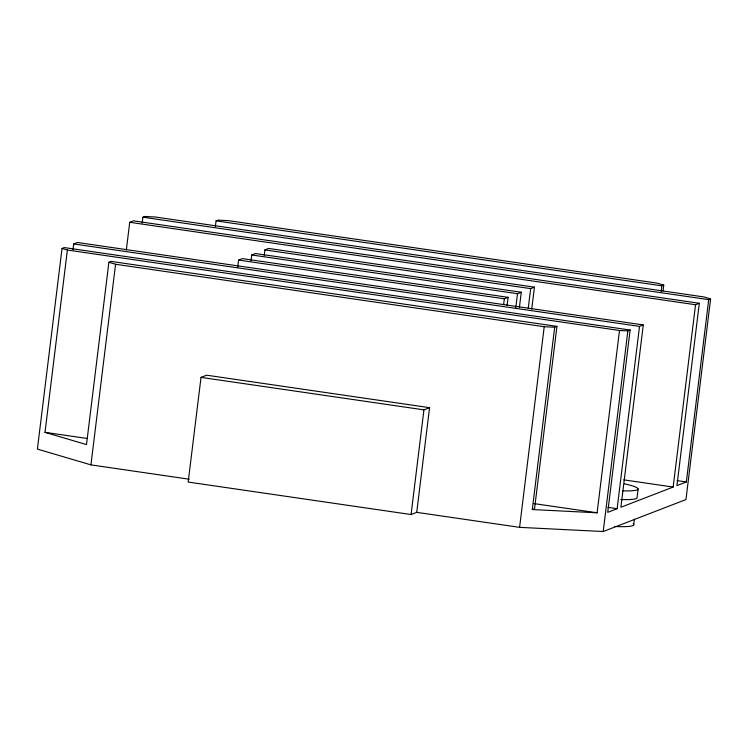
<?xml version="1.0" encoding="UTF-8"?>
<svg xmlns="http://www.w3.org/2000/svg" width="748" height="748" viewBox="0 0 748 748"><rect width="100%" height="100%" fill="white"/><g stroke="black" fill="none" stroke-linecap="round" stroke-linejoin="round"><path stroke-width="1.12" d="M416.72 512.352L429.567 407.679L206.672 375.197L201.025 377.375L188.178 482.058L411.073 514.54L416.72 512.352L519.598 527.349L603.225 531.529L685.963 499.552L710.6 298.92L708.721 299.649L686.337 481.964L676.931 485.592L699.315 303.277L695.556 304.735L673.172 487.051L620.896 507.247L643.28 324.941L639.521 326.39L617.128 508.705L607.731 512.333L630.115 330.027L64.291 247.579L62.037 248.448L37.4 449.081L90.938 464.882L189.197 479.206M556.942 326.362L554.679 327.241L532.295 509.547L534.558 508.677L556.942 326.362L111.143 261.407L108.881 262.277L86.497 444.593L45.002 432.344L67.385 250.028L62.037 248.448M72.986 249.71L73.697 243.941L77.455 242.492L643.28 324.941M90.938 464.882L115.575 264.259L108.881 262.277M126.337 249.982L129.731 222.287L133.49 220.838L699.315 303.277M142.185 222.969L142.896 217.201L144.775 216.471L155.229 216.995L703.905 296.947L710.6 298.92M215.359 226.625L216.069 220.856L217.948 220.127L228.402 220.651L657.062 283.118L663.756 285.091L663.046 290.86M237.724 266.989L238.575 260.061L242.343 258.612L508.107 297.33L507.116 305.418M251.029 260.753L251.739 254.975L255.507 253.525L521.272 292.244L519.421 307.269M264.194 255.666L264.904 249.888L268.663 248.439L534.437 287.157L531.735 309.111M411.073 514.54L423.929 409.857L429.567 407.679M503.638 304.567L504.348 298.789L508.107 297.33M515.802 307.568L517.504 293.702L521.272 292.244M528.256 308.251L530.669 288.616L534.437 287.157M519.598 527.349L544.226 326.717L554.679 327.241M532.295 509.547L597.11 512.791L619.494 330.476L627.862 330.897L630.115 330.027M603.225 531.529L627.862 330.897M661.167 291.589L661.868 285.82L663.756 285.091M633.743 524.638L634.416 519.187M638.138 488.874L637.062 497.598A44.207 4.853 7 0 1 620.803 499.552M216.069 220.856L661.868 285.82M142.896 217.201L708.721 299.649M129.731 222.287L695.556 304.735M264.904 249.888L530.669 288.616M251.739 254.975L517.504 293.702M238.575 260.061L504.348 298.789M73.697 243.941L639.521 326.39M67.385 250.028L619.494 330.476M115.575 264.259L544.226 326.717M201.025 377.375L423.929 409.857M677.146 480.618L686.337 481.964M623.767 479.851L673.172 487.051M607.937 507.359L617.128 508.705M45.002 432.344L87.525 438.534M533.894 503.582L597.11 512.791M633.219 523.937A44.207 4.853 7 0 1 614.725 526.489M624.477 483.806A44.207 4.853 7 0 1 622.972 490.856"/></g></svg>
